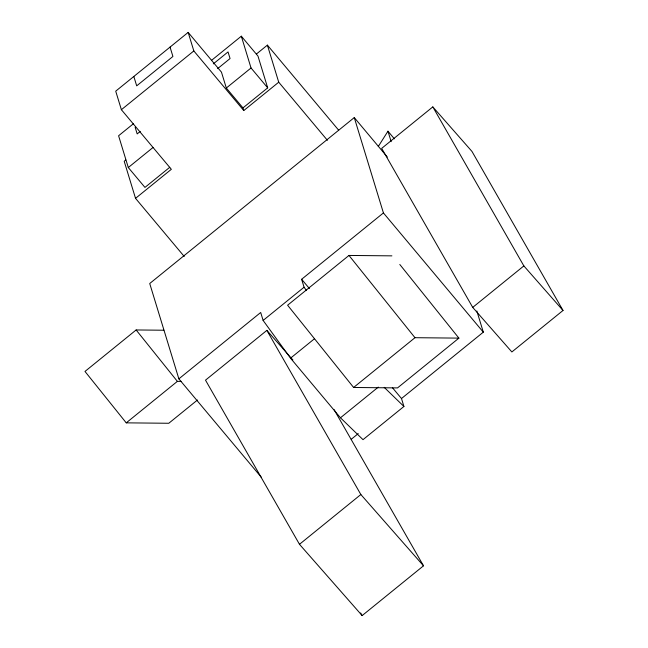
<?xml version="1.0" encoding="UTF-8"?>
<svg xmlns="http://www.w3.org/2000/svg" width="648" height="648" viewBox="0 0 648 648"><rect width="100%" height="100%" fill="white"/><g stroke="black" fill="none" stroke-linecap="round" stroke-linejoin="round"><path stroke-width="0.97" d="M378.286 146.497L387.966 131.204L394.373 138.85M256.438 54.011L267.389 45.125L278.729 82.199L243.778 110.549L242.968 107.9L226.322 88.031L221.462 72.139L188.163 32.4L115.717 91.166L121.387 109.706L171.339 169.314L135.537 198.353L184.226 256.462M121.387 109.706L193.833 50.941L188.163 32.4M133.448 123.711L118.592 135.756L128.304 167.54L144.958 187.41L169.752 167.297M211.613 60.296L241.323 36.199L257.969 56.068L267.689 87.853L242.968 107.9M213.322 63.868L228.047 51.929L230.064 58.547L217.671 68.607M140.268 131.39L137.174 133.909L135.149 127.283M125.769 160.007L124.205 161.279L135.537 198.353M128.304 167.54L153.098 147.428M226.322 88.031L251.035 67.983L241.323 36.199M387.35 157.067L354.27 117.588L149.72 283.516L178.864 378.861L261.249 477.179M163.831 330.229L136.129 329.962L84.985 371.442L126.239 422.852L168.788 423.265L197.454 400.01M432.815 106.896L381.68 148.376L472.716 307.395L511.871 351.953L563.015 310.473L471.979 151.446L432.815 106.896L523.859 265.915L563.015 310.473M178.864 378.861L260.69 312.49L263.12 320.436L290.523 358.182L340.467 417.79L363.01 439.66L403.923 406.474L401.493 398.528L392.421 387.682M306.399 290.434L304.066 287.218L301.636 279.272L383.422 212.933L354.27 117.588M126.239 422.852L177.374 381.372L181.335 381.413M263.12 320.436L304.066 287.218M391.894 255.855L348.972 255.442L287.607 305.216L353.614 387.48L397.532 387.901L458.897 338.126L399.808 264.481M292.872 359.956L266.871 330.375L205.505 380.157L299.481 544.312L362.135 615.6L423.5 565.817L334.052 409.568M290.523 358.182L314.466 338.758M353.614 387.48L414.979 337.697L458.897 338.126M472.716 307.395L523.859 265.915M340.467 417.79L378.302 387.107M351.232 439.295L358.247 433.609M401.493 398.528L483.319 332.157L476.839 310.967M299.481 544.312L360.847 494.529L266.871 330.375M384.207 387.342L403.923 406.474M360.847 494.529L423.5 565.817M267.389 45.125L338.669 130.199M278.729 82.199L327.41 140.308M383.422 212.933L483.319 332.157M251.035 67.983L267.689 87.853M193.833 50.941L243.778 110.549M301.636 279.272L309.42 288.562M348.972 255.442L414.979 337.697M136.129 329.962L177.374 381.372M360.628 612.968L362.135 615.6M387.966 131.204L391.165 141.669M170.051 47.093L172.919 56.465L136.696 85.852L133.828 76.472"/></g></svg>
